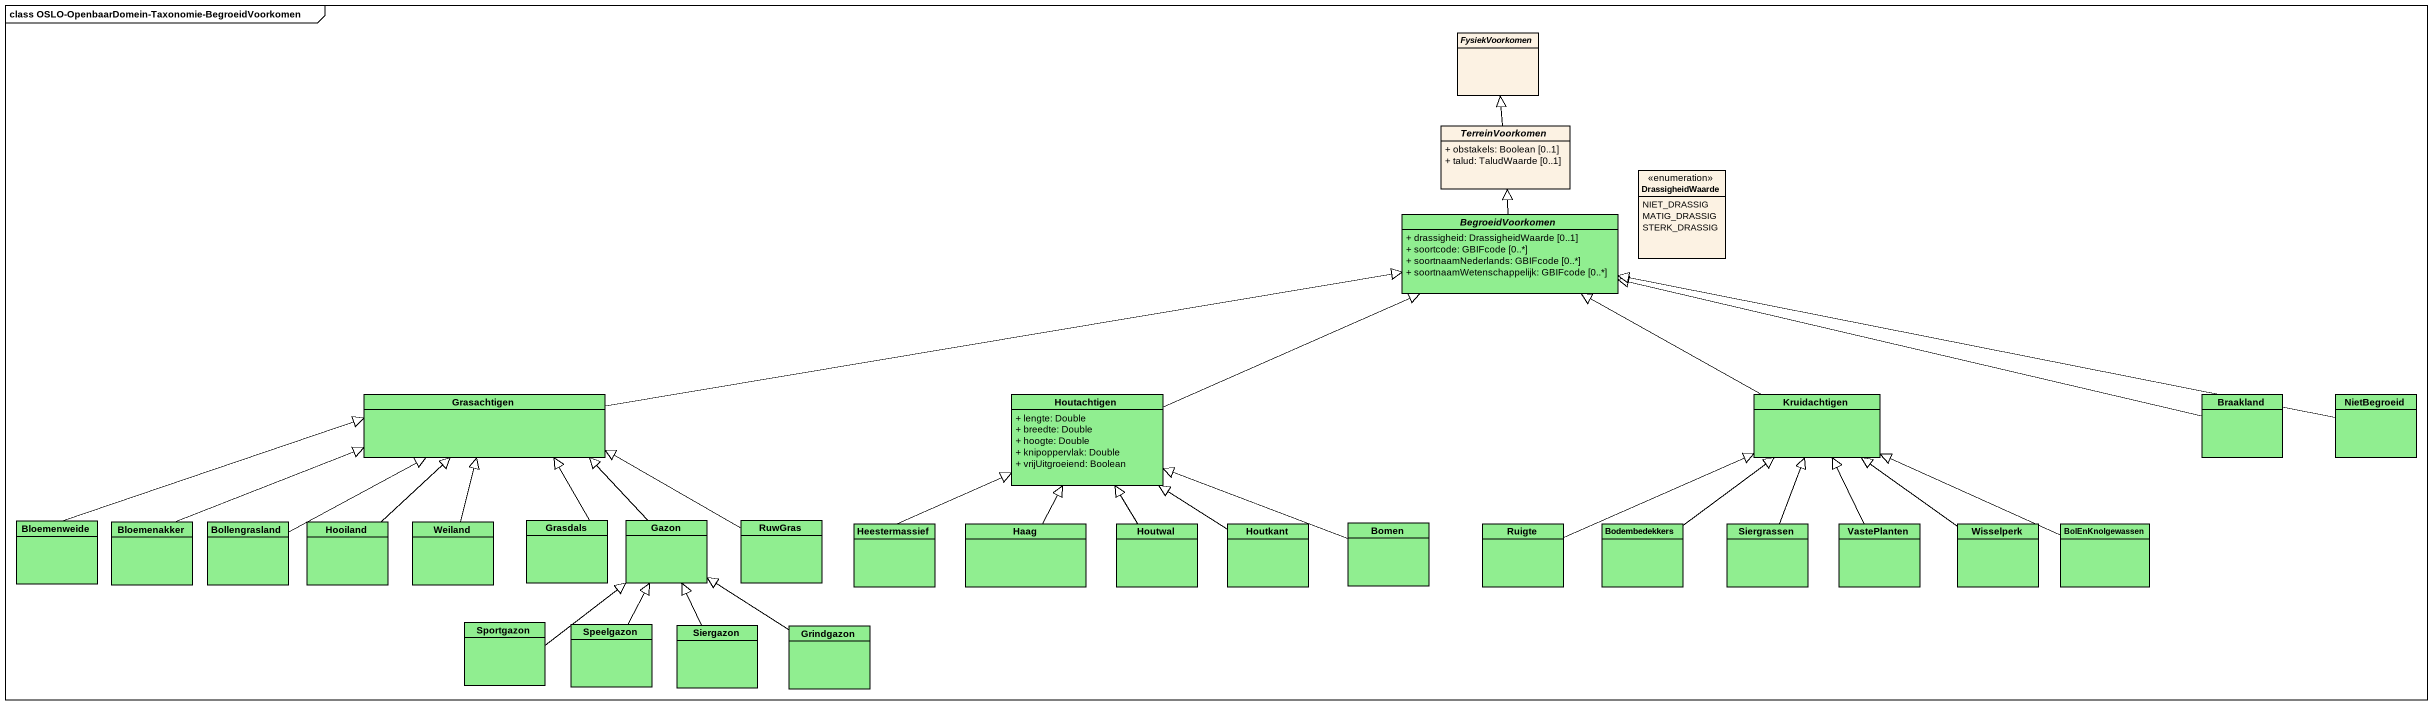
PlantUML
@startuml
mainframe class OSLO-OpenbaarDomein-Taxonomie-BegroeidVoorkomen
hide circle
hide empty members
skinparam classAttributeIconSize 0
abstract class FysiekVoorkomen
abstract class TerreinVoorkomen {
  + obstakels: Boolean [0..1]
  + talud: TaludWaarde [0..1]
}
enum DrassigheidWaarde {
  NIET_DRASSIG
  MATIG_DRASSIG
  STERK_DRASSIG
}
abstract class BegroeidVoorkomen #90EE90 {
  + drassigheid: DrassigheidWaarde [0..1]
  + soortcode: GBIFcode [0..*]
  + soortnaamNederlands: GBIFcode [0..*]
  + soortnaamWetenschappelijk: GBIFcode [0..*]
}
class Grasachtigen #90EE90
class Houtachtigen #90EE90 {
  + lengte: Double
  + breedte: Double
  + hoogte: Double
  + knipoppervlak: Double
  + vrijUitgroeiend: Boolean
}
class Kruidachtigen #90EE90
class Braakland #90EE90
class NietBegroeid #90EE90
class Bloemenweide #90EE90
class Bloemenakker #90EE90
class Bollengrasland #90EE90
class Hooiland #90EE90
class Weiland #90EE90
class Grasdals #90EE90
class Gazon #90EE90
class RuwGras #90EE90
class Heestermassief #90EE90
class Haag #90EE90
class Houtwal #90EE90
class Houtkant #90EE90
class Bomen #90EE90
class Ruigte #90EE90
class Bodembedekkers #90EE90
class Siergrassen #90EE90
class VastePlanten #90EE90
class Wisselperk #90EE90
class BolEnKnolgewassen #90EE90
class Sportgazon #90EE90
class Speelgazon #90EE90
class Siergazon #90EE90
class Grindgazon #90EE90
TerreinVoorkomen -up-|> FysiekVoorkomen
BegroeidVoorkomen -up-|> TerreinVoorkomen
Grasachtigen -right-|> BegroeidVoorkomen
Houtachtigen -right-|> BegroeidVoorkomen
Kruidachtigen -left-|> BegroeidVoorkomen
Braakland -left-|> BegroeidVoorkomen
NietBegroeid -left-|> BegroeidVoorkomen
Bloemenweide -right-|> Grasachtigen
Bloemenakker -right-|> Grasachtigen
Bollengrasland -right-|> Grasachtigen
Hooiland -up-|> Grasachtigen
Weiland -up-|> Grasachtigen
Grasdals -up-|> Grasachtigen
Gazon -up-|> Grasachtigen
RuwGras -left-|> Grasachtigen
Heestermassief -right-|> Houtachtigen
Haag -up-|> Houtachtigen
Houtwal -up-|> Houtachtigen
Houtkant -up-|> Houtachtigen
Bomen -left-|> Houtachtigen
Ruigte -right-|> Kruidachtigen
Bodembedekkers -up-|> Kruidachtigen
Siergrassen -up-|> Kruidachtigen
VastePlanten -up-|> Kruidachtigen
Wisselperk -up-|> Kruidachtigen
BolEnKnolgewassen -left-|> Kruidachtigen
Sportgazon -up-|> Gazon
Speelgazon -up-|> Gazon
Siergazon -up-|> Gazon
Grindgazon -up-|> Gazon
@enduml
